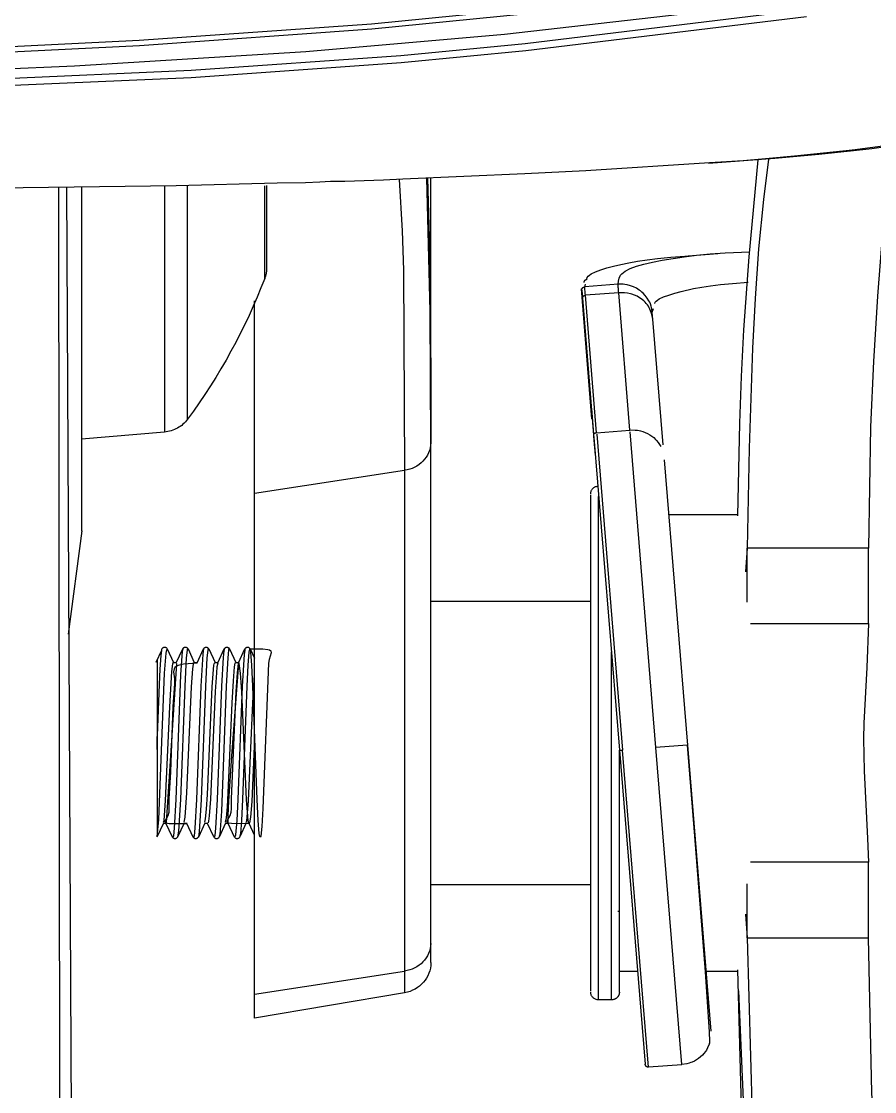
# Model space of a CAD drawing. Header units: inches. Extents: x 5931 to 10048, y 0 to 3185.
# Drawn here: x 7224.51 to 7226.614, y 921.359 to 924 of the extents above; entities that cross this region are included whole.
import ezdxf

# ---------------------------------------------------------------- set-up
doc = ezdxf.new("R2010")
doc.units = ezdxf.units.IN
doc.header["$LTSCALE"] = 48
doc.header["$MEASUREMENT"] = 0
doc.linetypes.add('DASHDOT2', pattern=[0.5, 0.25, -0.125, 0, -0.125])
for name, color, linetype in [('A-Eqpm-NIC', 8, 'DASHDOT2'), ('A-Flor-Case-Full Height', 8, 'Continuous'), ('A-Flor-Pattern', 8, 'Continuous')]:
    doc.layers.add(name, color=color, linetype=linetype)

# ---------------------------------------------------------------- blocks, each defined once
blk = doc.blocks.new('Precor_r815')
for p, q in [((-3.708, 19.9029), (-3.708, 20.6756)), ((-3.3022, 20.6558), (-3.3022, 20.4446)), ((-3.2973, 20.6553), (-3.2973, 20.4173)), ((-3.1069, 20.0559), (-3.1069, 20.6552)), ((-3.0495, 20.6544), (-3.0495, 20.0229)), ((-4.1706, 20.4024), (-4.0882, 20.3959)), ((-4.2001, 20.0277), (-4.1723, 20.3808)), ((-4.1723, 20.3808), (-4.0899, 20.3743)), ((-4.1177, 20.0213), (-4.0899, 20.3743)), ((-3.708, 20.0735), (-3.708, 19.9956)), ((-3.708, 18.7103), (-3.708, 19.9956)), ((-3.6429, 19.9248), (-3.2723, 19.8651)), ((-3.6429, 19.9248), (-3.6429, 18.6395)), ((-3.708, 19.0292), (-3.708, 19.9029)), ((-4.1227, 18.5656), (-4.1227, 19.8574)), ((-3.2723, 18.5798), (-3.2723, 19.8651)), ((-4.7893, 19.5313), (-4.7893, 19.7251)), ((-4.1542, 18.5656), (-4.1542, 19.4587)), ((-4.7893, 18.7251), (-4.7893, 18.9188)), ((-3.708, 18.6612), (-3.708, 18.7103)), ((-3.2723, 18.5798), (-3.6429, 18.6395)), ((-3.6429, 18.6395), (-3.6429, 18.5837)), ((-3.2723, 18.5183), (-3.2723, 18.5798))]:
    blk.add_line(p, q)
for points in [[(0, 20.9452), (-1.2601, 20.9538), (-2.4123, 20.9861), (-2.9878, 21.0157), (-3.5625, 21.0583), (-4.1376, 21.1175), (-4.7098, 21.1999)], [(-4.7082, 21.2111), (-4.1363, 21.1295), (-3.5616, 21.0701), (-2.9871, 21.028), (-2.4118, 20.9988), (-1.2599, 20.9671), (0, 20.9588)], [(0, 20.8598), (-1.0387, 20.8647), (-2.0774, 20.8862), (-3.1157, 20.9336), (-3.6345, 20.9718), (-3.9429, 21.0022), (-4.6367, 21.0901)], [(-4.6337, 21.1071), (-3.9413, 21.0193), (-3.6335, 20.9889), (-3.1157, 20.9509), (-2.0771, 20.9036), (-1.0387, 20.8823), (0, 20.8775)], [(-4.4256, 21.1073), (-3.8897, 21.0439), (-3.3988, 20.9993), (-2.827, 20.9623), (-2.2547, 20.9364), (-1.1095, 20.9092), (0, 20.903)], [(-5.2221, 20.8537), (-5.1964, 20.842), (-5.1649, 20.8307), (-5.0642, 20.801), (-5.0025, 20.7861), (-4.9226, 20.7712), (-4.8374, 20.7583), (-4.7503, 20.7464)], [(-5.1347, 20.8219), (-5.0868, 20.8063), (-5.0637, 20.7999), (-5.0152, 20.7884), (-4.9671, 20.7782), (-4.9181, 20.769), (-4.8614, 20.7594), (-4.7974, 20.7503), (-4.7447, 20.7438)], [(-4.8481, 20.7579), (-4.834, 20.6399), (-4.824, 20.537), (-4.8116, 20.3721), (-4.8017, 20.2045), (-4.7945, 20.0365), (-4.7893, 19.7251)], [(-4.7503, 20.7464), (-4.607, 20.7311), (-4.5347, 20.7242), (-4.48, 20.7197), (-4.3966, 20.7138)], [(-4.7503, 20.7464), (-4.7473, 20.7447), (-4.7443, 20.7439)], [(-4.7442, 20.7443), (-4.6671, 20.7352), (-4.5579, 20.725), (-4.3945, 20.7121)], [(-4.5427, 20.7237), (-4.53, 20.6199), (-4.5181, 20.4931), (-4.5094, 20.366), (-4.5031, 20.2387), (-4.4948, 19.982), (-4.4897, 19.7251)], [(-4.4663, 19.8079), (-4.4713, 20.0462), (-4.4754, 20.1653), (-4.4814, 20.2857), (-4.4948, 20.4727), (-4.517, 20.7217)], [(-4.3966, 20.7138), (-4.0909, 20.6934), (-3.9405, 20.6855), (-3.6386, 20.6722)], [(-3.6994, 20.6752), (-3.7044, 20.4927), (-3.707, 20.3559), (-3.708, 20.0735)], [(-3.708, 19.9956), (-3.7065, 20.3322), (-3.6983, 20.6751)], [(-3.6297, 20.6718), (-3.6372, 20.5394), (-3.6401, 20.4385), (-3.6429, 19.9248)], [(-3.6386, 20.6722), (-3.591, 20.6697), (-3.5433, 20.6676), (-3.4955, 20.6662), (-3.4596, 20.6659)], [(-3.4596, 20.6659), (-3.4334, 20.6644), (-3.3984, 20.6632), (-3.3286, 20.6618)], [(-3.3286, 20.6618), (-3.0784, 20.6554)], [(-3.0784, 20.6554), (-2.2579, 20.6431), (-1.5388, 20.6395)], [(-2.8475, 12.4744), (-2.8088, 20.6513)], [(-2.8447, 20.6518), (-2.845, 19.7685)], [(-2.7882, 20.6509), (-2.7965, 12.6439)], [(-4.1706, 20.4024), (-4.1714, 20.4103), (-4.1732, 20.418), (-4.1769, 20.4255), (-4.1799, 20.4292), (-4.1884, 20.4361), (-4.2005, 20.4426), (-4.2159, 20.4486), (-4.2343, 20.4542), (-4.2555, 20.4595), (-4.2793, 20.4643), (-4.3337, 20.4731), (-4.3642, 20.477), (-4.3979, 20.4804), (-4.4355, 20.4831), (-4.4959, 20.4858)], [(-4.3439, 20.4757), (-4.4175, 20.4815)], [(-4.0936, 20.4157), (-4.0947, 20.4201), (-4.0967, 20.4232), (-4.0998, 20.4261), (-4.1039, 20.429), (-4.1146, 20.4344), (-4.1278, 20.4395), (-4.1427, 20.4443), (-4.1592, 20.449), (-4.1772, 20.4534), (-4.1969, 20.4576), (-4.2185, 20.4616), (-4.2423, 20.4653), (-4.2685, 20.4686), (-4.3011, 20.4718), (-4.3471, 20.4752)], [(-4.2616, 20.3533), (-4.2626, 20.3561), (-4.2648, 20.3591), (-4.2681, 20.362), (-4.2724, 20.3647), (-4.2832, 20.3699), (-4.2963, 20.3748), (-4.3107, 20.3795), (-4.3264, 20.384), (-4.3573, 20.3913), (-4.3773, 20.3952), (-4.3993, 20.3987), (-4.4238, 20.4018), (-4.4532, 20.4047), (-4.4924, 20.4077)], [(-4.2553, 20.3305), (-4.2541, 20.3386), (-4.2533, 20.3426), (-4.2524, 20.3466), (-4.2504, 20.3524), (-4.2488, 20.3562), (-4.247, 20.3599), (-4.2428, 20.367), (-4.238, 20.3736), (-4.2325, 20.3797), (-4.2295, 20.3825), (-4.2264, 20.3852), (-4.2231, 20.3877), (-4.2162, 20.3921), (-4.2088, 20.3958), (-4.2012, 20.3988), (-4.1932, 20.401), (-4.1871, 20.402), (-4.183, 20.4024), (-4.1789, 20.4025), (-4.1706, 20.4024)], [(-4.1723, 20.3808), (-4.172, 20.3848), (-4.1718, 20.3883), (-4.1715, 20.3916), (-4.1713, 20.3945), (-4.1711, 20.397), (-4.1709, 20.3991), (-4.1708, 20.4009), (-4.1706, 20.4024)], [(-4.0933, 20.4149), (-4.0915, 20.414), (-4.0907, 20.4136), (-4.0899, 20.4132), (-4.0891, 20.4128), (-4.0884, 20.4123), (-4.0879, 20.4119), (-4.0876, 20.4117), (-4.0873, 20.4114), (-4.0871, 20.4111), (-4.0869, 20.4108), (-4.0868, 20.4105), (-4.0866, 20.4102), (-4.0865, 20.41), (-4.0865, 20.4097), (-4.0864, 20.4091), (-4.0863, 20.4085), (-4.0864, 20.4078), (-4.0864, 20.4072)], [(-4.0882, 20.3959), (-4.09, 20.4024)], [(-4.2566, 20.3132), (-4.2547, 20.3218), (-4.2525, 20.3302), (-4.2511, 20.3343), (-4.2495, 20.3383), (-4.2477, 20.3422), (-4.2456, 20.3459), (-4.2432, 20.3495), (-4.2405, 20.353), (-4.2376, 20.3563), (-4.2344, 20.3595), (-4.231, 20.3624), (-4.2274, 20.3652), (-4.2237, 20.3678), (-4.2176, 20.3715), (-4.2111, 20.3747), (-4.2044, 20.3772), (-4.201, 20.3781), (-4.194, 20.3795), (-4.1869, 20.3803), (-4.1723, 20.3808)], [(-4.1061, 20.0572), (-4.0802, 20.3907)], [(-4.0899, 20.3743), (-4.0896, 20.3783), (-4.0893, 20.3819), (-4.0891, 20.3851), (-4.0888, 20.388), (-4.0887, 20.3905), (-4.0885, 20.3927), (-4.0883, 20.3945), (-4.0882, 20.3959)], [(-4.0827, 20.3664), (-4.0827, 20.3672), (-4.0828, 20.368), (-4.083, 20.3688), (-4.0831, 20.3692), (-4.0833, 20.3697), (-4.0836, 20.3704), (-4.084, 20.371), (-4.0844, 20.3716), (-4.0847, 20.3719), (-4.0852, 20.3724), (-4.0858, 20.3728), (-4.0865, 20.3732), (-4.087, 20.3735), (-4.0874, 20.3736), (-4.0882, 20.3739), (-4.0891, 20.3741), (-4.0899, 20.3743)], [(-4.081, 20.3875), (-4.0811, 20.3883), (-4.0812, 20.3892), (-4.0813, 20.3901), (-4.0814, 20.3905), (-4.0815, 20.3909), (-4.0818, 20.3916), (-4.0822, 20.3922), (-4.0826, 20.3929), (-4.0829, 20.3932), (-4.0832, 20.3936), (-4.0835, 20.3938), (-4.0841, 20.3943), (-4.0848, 20.3947), (-4.0853, 20.395), (-4.0857, 20.3952), (-4.0865, 20.3954), (-4.0874, 20.3957), (-4.0882, 20.3959)], [(-4.081, 20.3874), (-4.0827, 20.3663)], [(-4.0827, 20.3664), (-4.1136, 19.9729)], [(-3.2723, 19.8651), (-3.2723, 20.3601)], [(-4.2553, 20.3305), (-4.2579, 20.34)], [(-4.2566, 20.3132), (-4.2553, 20.3304)], [(-4.2821, 19.9904), (-4.2566, 20.3132)], [(-4.1049, 20.0835), (-4.1144, 19.9632)], [(-4.1057, 20.073), (-4.1049, 20.084)], [(-4.2001, 20.0284), (-4.2125, 20.0281), (-4.2186, 20.0276), (-4.2232, 20.0269), (-4.2262, 20.0262), (-4.2321, 20.0244), (-4.2378, 20.0221), (-4.2434, 20.0193), (-4.2488, 20.0162), (-4.2539, 20.0127), (-4.2587, 20.0088), (-4.263, 20.0044), (-4.266, 20.001), (-4.2697, 19.996), (-4.2764, 19.9856)], [(-4.2642, 19.2134), (-4.2004, 20.0239)], [(-4.1177, 20.0213), (-4.2001, 20.0277)], [(-4.118, 20.0174), (-4.1818, 19.2069)], [(-4.1108, 20.0092), (-4.174, 19.2063)], [(-4.1104, 20.0124), (-4.1104, 20.0134), (-4.1105, 20.0144), (-4.1106, 20.0154), (-4.1107, 20.0159), (-4.1108, 20.0165), (-4.1111, 20.0173), (-4.1113, 20.0178), (-4.1117, 20.0185), (-4.112, 20.0189), (-4.1123, 20.0193), (-4.1126, 20.0196), (-4.1131, 20.0201), (-4.1135, 20.0204), (-4.1138, 20.0206), (-4.1141, 20.0208), (-4.1145, 20.021), (-4.115, 20.0212), (-4.1158, 20.0215), (-4.1167, 20.0218), (-4.1177, 20.022)], [(-4.1129, 19.9827), (-4.1105, 20.0129)], [(-3.0495, 20.0229), (-2.8449, 20.005)], [(-4.3427, 19.2196), (-4.2851, 19.9521)], [(-4.1031, 18.5881), (-4.1031, 19.8621)], [(-4.2961, 19.8117), (-4.4657, 19.8117)], [(-2.8453, 19.7694), (-2.8116, 19.5047)], [(-4.7893, 19.7251), (-4.4897, 19.7251)], [(-4.4895, 19.5863), (-4.4897, 19.7251)], [(-4.4897, 19.7251), (-4.4858, 19.6647)], [(-3.708, 19.5892), (-4.1031, 19.5892)], [(-4.7893, 19.5313), (-4.7856, 19.419), (-4.7781, 19.2762), (-4.7774, 19.2353), (-4.7787, 19.1536), (-4.7872, 18.9801), (-4.7893, 18.9188)], [(-4.4982, 19.5313), (-4.7893, 19.5313)], [(-3.2614, 19.4665), (-3.293, 19.4666), (-3.3048, 19.4653), (-3.309, 19.4641), (-3.3125, 19.4615), (-3.3132, 19.4565), (-3.3081, 19.4396), (-3.3065, 19.4298), (-3.293, 19.0572), (-3.2903, 19.0106), (-3.2877, 18.9859), (-3.2864, 18.9829), (-3.2854, 18.9846), (-3.2841, 18.9924), (-3.2815, 19.0257), (-3.2789, 19.0795), (-3.2684, 19.3706), (-3.2657, 19.4244), (-3.2631, 19.4578), (-3.2618, 19.4655), (-3.2608, 19.4673), (-3.2598, 19.4656), (-3.2585, 19.4578), (-3.2559, 19.4244), (-3.2533, 19.3706), (-3.2428, 19.0795), (-3.2401, 19.0259), (-3.2375, 18.9916), (-3.2362, 18.9858), (-3.2355, 18.9858)], [(-3.2614, 19.4666), (-3.2723, 19.4424)], [(-3.2486, 19.4666), (-3.2499, 19.4681), (-3.2505, 19.4689), (-3.2512, 19.4695), (-3.252, 19.4701), (-3.2524, 19.4703), (-3.2528, 19.4705), (-3.2532, 19.4707), (-3.2536, 19.4709), (-3.2541, 19.471), (-3.2546, 19.471), (-3.2551, 19.4711), (-3.2557, 19.471), (-3.2563, 19.4709), (-3.2568, 19.4708), (-3.2574, 19.4706), (-3.2579, 19.4703), (-3.2584, 19.47), (-3.2589, 19.4696), (-3.2593, 19.4692), (-3.2598, 19.4687), (-3.2606, 19.4677), (-3.2614, 19.4666)], [(-3.2489, 19.4647), (-3.248, 19.4633), (-3.2463, 19.4522), (-3.2417, 19.3707), (-3.2312, 19.0795), (-3.2285, 19.0258), (-3.2256, 18.9895), (-3.2241, 18.9847), (-3.2232, 18.985)], [(-3.2326, 19.4308), (-3.2486, 19.4667)], [(-3.2102, 19.4667), (-3.2258, 19.4318)], [(-3.1974, 19.4667), (-3.1987, 19.4682), (-3.1994, 19.469), (-3.2001, 19.4696), (-3.2008, 19.4702), (-3.2012, 19.4704), (-3.2016, 19.4706), (-3.202, 19.4708), (-3.2024, 19.471), (-3.2029, 19.4711), (-3.2034, 19.4711), (-3.204, 19.4712), (-3.2045, 19.4711), (-3.2051, 19.471), (-3.2056, 19.4709), (-3.2062, 19.4707), (-3.2067, 19.4704), (-3.2072, 19.4701), (-3.2077, 19.4697), (-3.2082, 19.4693), (-3.2086, 19.4688), (-3.2094, 19.4678), (-3.2102, 19.4667)], [(-3.2101, 19.4654), (-3.2091, 19.468), (-3.208, 19.4633), (-3.206, 19.4436), (-3.2021, 19.3706), (-3.1903, 19.0503), (-3.1862, 18.9898), (-3.1849, 18.9845), (-3.1845, 18.985)], [(-3.198, 19.4674), (-3.1964, 19.4617), (-3.1944, 19.4442), (-3.1905, 19.3706), (-3.18, 19.0795), (-3.1761, 19.0063), (-3.1741, 18.9871), (-3.1731, 18.9842), (-3.172, 18.9859)], [(-3.1815, 19.431), (-3.1976, 19.467)], [(-3.1591, 19.4666), (-3.1746, 19.4318)], [(-3.1462, 19.4666), (-3.1475, 19.4681), (-3.1482, 19.4689), (-3.1489, 19.4695), (-3.1496, 19.4701), (-3.15, 19.4703), (-3.1504, 19.4705), (-3.1508, 19.4707), (-3.1513, 19.4709), (-3.1517, 19.471), (-3.1523, 19.471), (-3.1528, 19.4711), (-3.1534, 19.471), (-3.1539, 19.4709), (-3.1545, 19.4708), (-3.155, 19.4706), (-3.1555, 19.4704), (-3.156, 19.47), (-3.1565, 19.4696), (-3.157, 19.4692), (-3.1574, 19.4687), (-3.1583, 19.4677), (-3.1591, 19.4666)], [(-3.1589, 19.4643), (-3.1578, 19.4668), (-3.1568, 19.4633), (-3.1548, 19.4437), (-3.1509, 19.3706), (-3.1404, 19.0795), (-3.1357, 18.997), (-3.1334, 18.9837)], [(-3.1463, 19.4665), (-3.1441, 19.4531), (-3.1393, 19.3706), (-3.1288, 19.0795), (-3.1249, 19.0064), (-3.1229, 18.9868), (-3.1219, 18.9833), (-3.1208, 18.9858)], [(-3.1302, 19.4307), (-3.1462, 19.4666)], [(-3.1079, 19.4666), (-3.1235, 19.4318)], [(-3.095, 19.4667), (-3.0956, 19.4675), (-3.0962, 19.4684), (-3.0968, 19.4691), (-3.0972, 19.4695), (-3.0978, 19.4699), (-3.0982, 19.4702), (-3.0987, 19.4705), (-3.0991, 19.4707), (-3.0996, 19.4708), (-3.1001, 19.471), (-3.1006, 19.471), (-3.1012, 19.4711), (-3.1017, 19.4711), (-3.1023, 19.4711), (-3.1028, 19.471), (-3.1033, 19.4708), (-3.1038, 19.4706), (-3.1043, 19.4704), (-3.1048, 19.4701), (-3.1051, 19.4699), (-3.1055, 19.4696), (-3.1059, 19.4691), (-3.1064, 19.4687), (-3.1071, 19.4677), (-3.1079, 19.4666)], [(-3.1077, 19.4643), (-3.1066, 19.4659), (-3.1056, 19.4631), (-3.1037, 19.4438), (-3.0997, 19.3706), (-3.0892, 19.0796), (-3.0846, 18.9983), (-3.082, 18.9842)], [(-3.0952, 19.4651), (-3.0948, 19.4656), (-3.0935, 19.4603), (-3.0894, 19.3999), (-3.0776, 19.0796), (-3.0737, 19.0066), (-3.0717, 18.9868), (-3.0706, 18.9821), (-3.0697, 18.9847)], [(-3.079, 19.4308), (-3.0951, 19.4667)], [(-3.0566, 19.4669), (-3.0723, 19.4318)], [(-3.0562, 19.4669), (-3.0571, 19.4656)], [(-3.0316, 18.9849), (-3.0336, 19.0016), (-3.0356, 19.0288), (-3.0501, 19.4039), (-3.0535, 19.4551), (-3.0552, 19.4643), (-3.0562, 19.4656), (-3.0571, 19.4656)], [(-3.0439, 19.4666), (-3.0444, 19.4674), (-3.0449, 19.4682), (-3.0455, 19.4689), (-3.046, 19.4694), (-3.0464, 19.4697), (-3.0468, 19.47), (-3.0472, 19.4703), (-3.0476, 19.4705), (-3.0481, 19.4707), (-3.0486, 19.4708), (-3.0491, 19.471), (-3.0499, 19.4711), (-3.0505, 19.4711), (-3.051, 19.4711), (-3.0515, 19.471), (-3.0521, 19.4709), (-3.0526, 19.4707), (-3.0531, 19.4704), (-3.0536, 19.4701), (-3.0541, 19.4698), (-3.0545, 19.4694), (-3.0549, 19.4689), (-3.0558, 19.468), (-3.0566, 19.4669)], [(-3.0431, 19.4621), (-3.0432, 19.4636), (-3.0434, 19.4649), (-3.0435, 19.4654), (-3.0436, 19.4658), (-3.0436, 19.466), (-3.0437, 19.4661), (-3.044, 19.4662), (-3.044, 19.4661)], [(-3.0291, 19.4324), (-3.0431, 19.4633)], [(-3.0316, 19.2221), (-3.0371, 19.3753), (-3.039, 19.4143), (-3.0413, 19.4492), (-3.0431, 19.4621)], [(-3.2723, 19.2372), (-3.2652, 19.0751), (-3.2622, 19.0346), (-3.26, 19.0201), (-3.2589, 19.0184), (-3.2579, 19.0201), (-3.2569, 19.025), (-3.2554, 19.0375), (-3.2525, 19.0802), (-3.2406, 19.3561), (-3.2376, 19.404), (-3.2347, 19.429), (-3.2334, 19.4318), (-3.2321, 19.4292), (-3.2292, 19.4047), (-3.2262, 19.3571), (-3.2142, 19.0812), (-3.2143, 19.0569), (-3.2136, 19.0468), (-3.2114, 19.0381), (-3.2038, 19.0241), (-3.2039, 19.0222), (-3.2068, 19.02), (-3.2151, 19.0187), (-3.2274, 19.0184), (-3.259, 19.0193)], [(-3.2255, 19.4318), (-3.233, 19.4318)], [(-3.2327, 19.429), (-3.2151, 19.1923), (-3.2077, 19.0754), (-3.2062, 19.0384), (-3.2067, 19.0198), (-3.2072, 19.0184), (-3.2078, 19.0184)], [(-3.2006, 19.0214), (-3.203, 19.033), (-3.2052, 19.0608), (-3.2081, 19.1157), (-3.2169, 19.3282), (-3.2199, 19.3847), (-3.2228, 19.4208), (-3.2243, 19.4296), (-3.2255, 19.4318)], [(-3.1743, 19.4318), (-3.1822, 19.4318)], [(-3.1817, 19.4295), (-3.1795, 19.4201), (-3.178, 19.4051), (-3.175, 19.357), (-3.1631, 19.0811), (-3.1602, 19.0381), (-3.1587, 19.0242), (-3.1576, 19.0196), (-3.1566, 19.0209)], [(-3.1494, 19.0214), (-3.1515, 19.03), (-3.1536, 19.0552), (-3.1559, 19.0931), (-3.1678, 19.369), (-3.1718, 19.4244), (-3.1726, 19.4285), (-3.1743, 19.4318)], [(-3.1231, 19.4318), (-3.1307, 19.4318)], [(-3.1303, 19.4296), (-3.0966, 19.4269), (-3.0838, 19.4237), (-3.079, 19.4215), (-3.0757, 19.4187), (-3.0737, 19.4154), (-3.0723, 19.4074), (-3.0741, 19.3893), (-3.0746, 19.3772), (-3.0706, 19.3183), (-3.0642, 19.1513), (-3.0606, 19.0812), (-3.0607, 19.0569), (-3.0601, 19.0468), (-3.0578, 19.0381), (-3.0502, 19.0242), (-3.0503, 19.0223), (-3.0532, 19.02), (-3.0616, 19.0186), (-3.0738, 19.0181), (-3.1054, 19.0184)], [(-3.0982, 19.0213), (-3.0995, 19.0257), (-3.1008, 19.0347), (-3.1049, 19.0967), (-3.1166, 19.3689), (-3.1199, 19.4156), (-3.1215, 19.4269), (-3.1223, 19.4308), (-3.1227, 19.4322), (-3.1231, 19.4318)], [(-3.0719, 19.4318), (-3.0795, 19.4318)], [(-3.0792, 19.4289), (-3.0542, 19.0209)], [(-3.0471, 19.0219), (-3.0476, 19.0221), (-3.0486, 19.0256), (-3.0526, 19.0777), (-3.0629, 19.3178), (-3.068, 19.4084), (-3.0704, 19.4283), (-3.0717, 19.4332), (-3.0719, 19.4318)], [(-3.0316, 19.4372), (-3.0316, 19.222)], [(-3.2518, 19.0216), (-3.2529, 19.025), (-3.2544, 19.0347), (-3.2573, 19.0761), (-3.2681, 19.3284), (-3.2723, 19.4003)], [(-3.0316, 19.2083), (-3.0316, 19.2417)], [(-4.4006, 18.4848), (-4.3427, 19.2196)], [(-4.3412, 19.2194), (-4.3594, 18.9861)], [(-4.3412, 19.2194), (-4.2642, 19.2134)], [(-4.3283, 18.3996), (-4.2642, 19.2134)], [(-4.1723, 19.227), (-4.174, 19.2063)], [(-3.0316, 19.222), (-3.0316, 18.9849)], [(-4.2459, 18.3928), (-4.1818, 19.2069)], [(-4.174, 19.2063), (-4.2374, 18.4002)], [(-4.174, 19.2063), (-4.1818, 19.2069)], [(-4.1739, 18.5853), (-4.1739, 19.2067)], [(-3.2723, 18.9879), (-3.2586, 19.0184)], [(-3.259, 19.0184), (-3.2514, 19.0184)], [(-3.252, 19.0196), (-3.2359, 18.9837)], [(-3.223, 18.9834), (-3.2074, 19.0184)], [(-3.2078, 19.0184), (-3.2003, 19.0184)], [(-3.2007, 19.0194), (-3.1847, 18.9835)], [(-3.1718, 18.9837), (-3.1563, 19.0184)], [(-3.1566, 19.0184), (-3.149, 19.0184)], [(-3.1495, 19.0195), (-3.1335, 18.9836)], [(-3.1207, 18.9834), (-3.1051, 19.0184)], [(-3.1054, 19.0184), (-3.0979, 19.0184)], [(-3.0983, 19.0194), (-3.0823, 18.9835)], [(-3.0694, 18.9836), (-3.0534, 19.0195)], [(-3.0542, 19.0184), (-3.0467, 19.0184)], [(-3.0472, 19.0194), (-3.031, 18.9833)], [(-4.3594, 18.9861), (-4.3857, 18.6378), (-4.3958, 18.4832), (-4.3965, 18.4589), (-4.396, 18.451)], [(-3.2358, 18.9835), (-3.2345, 18.982), (-3.2339, 18.9812), (-3.2332, 18.9806), (-3.2324, 18.98), (-3.2321, 18.9798), (-3.2317, 18.9796), (-3.2312, 18.9794), (-3.2308, 18.9792), (-3.2304, 18.9791), (-3.2298, 18.9791), (-3.2293, 18.979), (-3.2287, 18.9791), (-3.2282, 18.9792), (-3.2276, 18.9793), (-3.2271, 18.9795), (-3.2266, 18.9797), (-3.226, 18.9801), (-3.2256, 18.9804), (-3.2251, 18.9809), (-3.2246, 18.9813), (-3.2238, 18.9824), (-3.223, 18.9835)], [(-3.1847, 18.9835), (-3.1841, 18.9826), (-3.1835, 18.9818), (-3.1829, 18.981), (-3.1825, 18.9807), (-3.182, 18.9802), (-3.1815, 18.9799), (-3.1811, 18.9797), (-3.1806, 18.9795), (-3.1801, 18.9793), (-3.1796, 18.9792), (-3.1791, 18.9791), (-3.1786, 18.9791), (-3.178, 18.9791), (-3.1775, 18.9791), (-3.1769, 18.9792), (-3.1764, 18.9793), (-3.1759, 18.9795), (-3.1754, 18.9797), (-3.1749, 18.98), (-3.1747, 18.9802), (-3.1742, 18.9806), (-3.1738, 18.981), (-3.1734, 18.9815), (-3.1726, 18.9825), (-3.1718, 18.9835)], [(-3.1335, 18.9836), (-3.1322, 18.982), (-3.1315, 18.9813), (-3.1308, 18.9806), (-3.1301, 18.9801), (-3.1297, 18.9798), (-3.1293, 18.9796), (-3.1289, 18.9794), (-3.1284, 18.9793), (-3.128, 18.9792), (-3.1275, 18.9791), (-3.1269, 18.9791), (-3.1264, 18.9791), (-3.1258, 18.9792), (-3.1253, 18.9793), (-3.1247, 18.9795), (-3.1242, 18.9798), (-3.1237, 18.9801), (-3.1232, 18.9805), (-3.1227, 18.9809), (-3.1223, 18.9814), (-3.1214, 18.9824), (-3.1206, 18.9836)], [(-3.0823, 18.9835), (-3.081, 18.9819), (-3.0803, 18.9812), (-3.0796, 18.9805), (-3.0789, 18.98), (-3.0785, 18.9797), (-3.0781, 18.9795), (-3.0777, 18.9793), (-3.0773, 18.9792), (-3.0768, 18.9791), (-3.0763, 18.979), (-3.0757, 18.979), (-3.0752, 18.979), (-3.0746, 18.9791), (-3.0741, 18.9793), (-3.0735, 18.9795), (-3.073, 18.9797), (-3.0725, 18.98), (-3.072, 18.9804), (-3.0716, 18.9808), (-3.0711, 18.9813), (-3.0703, 18.9824), (-3.0695, 18.9835)], [(-4.7893, 18.9188), (-4.4982, 18.9188)], [(-4.4897, 18.7251), (-4.4895, 18.8638)], [(-4.1031, 18.8609), (-3.708, 18.8609)], [(-4.4858, 18.7854), (-4.4897, 18.7251)], [(-4.1739, 18.7923), (-4.1699, 18.7921)], [(-6.4987, 16.0491), (-6.2603, 16.057), (-6.0611, 16.0775), (-5.8641, 16.1119), (-5.767, 16.1353), (-5.6242, 16.1789), (-5.454, 16.2502), (-5.3699, 16.2965), (-5.2695, 16.3669), (-5.2223, 16.4087), (-5.1716, 16.465), (-5.1362, 16.5157), (-5.084, 16.6169), (-5.0537, 16.6919), (-5.0079, 16.8304), (-4.9374, 17.1137), (-4.9006, 17.3089), (-4.8453, 17.7048), (-4.81, 18.1016), (-4.7977, 18.3271), (-4.7893, 18.7251)], [(-4.4897, 18.7251), (-4.5033, 18.2115), (-4.5254, 17.8939), (-4.5817, 17.4072), (-4.632, 17.1127), (-4.6969, 16.8296), (-4.7418, 16.677), (-4.7955, 16.5298), (-4.8539, 16.4057), (-4.888, 16.3477), (-4.9551, 16.2566), (-5.0109, 16.1965), (-5.0837, 16.1318), (-5.1528, 16.0803), (-5.2416, 16.0243), (-5.3749, 15.9561), (-5.5649, 15.8827), (-5.7233, 15.8373), (-5.8918, 15.8008), (-6.0696, 15.774), (-6.3053, 15.7557), (-6.4987, 15.7495)], [(-4.4897, 18.7251), (-4.7893, 18.7251)], [(-6.4987, 15.7251), (-6.2454, 15.7333), (-6.0248, 15.7554), (-5.7695, 15.801), (-5.6439, 15.833), (-5.4988, 15.8797), (-5.2951, 15.9674), (-5.1974, 16.0221), (-5.066, 16.1148), (-4.9986, 16.1744), (-4.9292, 16.2493), (-4.8764, 16.3209), (-4.8308, 16.3971), (-4.7685, 16.5315), (-4.7133, 16.6846), (-4.6688, 16.8381), (-4.5998, 17.1511), (-4.5562, 17.4126), (-4.516, 17.7363), (-4.4934, 17.9844), (-4.4756, 18.29), (-4.4663, 18.6423)], [(-4.4657, 18.6385), (-4.3885, 18.6385)], [(-4.2187, 18.6385), (-4.1739, 18.6385)], [(-4.4679, 18.5886), (-4.4929, 17.9984), (-4.5166, 17.7228), (-4.5493, 17.4568), (-4.5919, 17.1923), (-4.6462, 16.9311), (-4.7145, 16.6807), (-4.7576, 16.5583), (-4.8209, 16.4168), (-4.8656, 16.3384), (-4.9609, 16.2131), (-5.0249, 16.1497), (-5.1683, 16.0405), (-5.2831, 15.9736), (-5.3771, 15.9283), (-5.5728, 15.8543), (-5.7747, 15.7999), (-5.9657, 15.7634), (-6.2071, 15.7367), (-6.4987, 15.7251)], [(-3.6429, 18.5837), (-3.2723, 18.5183)], [(-4.1542, 18.5656), (-4.1227, 18.5656)], [(-4.397, 18.4536), (-4.392, 18.4423), (-4.3891, 18.4368), (-4.3867, 18.4329), (-4.383, 18.428), (-4.3789, 18.4234), (-4.3744, 18.4191), (-4.3696, 18.4152), (-4.3645, 18.4116), (-4.3592, 18.4084), (-4.3537, 18.4057), (-4.3508, 18.4046), (-4.3464, 18.4032), (-4.3405, 18.4016), (-4.3283, 18.3994)], [(-4.3283, 18.3991), (-4.2459, 18.3927)], [(-4.2459, 18.3929), (-4.245, 18.393), (-4.2441, 18.3931), (-4.2433, 18.3932), (-4.2428, 18.3934), (-4.2423, 18.3935), (-4.2416, 18.3938), (-4.2409, 18.3942), (-4.2403, 18.3947), (-4.24, 18.3949), (-4.2395, 18.3955), (-4.239, 18.3961), (-4.2386, 18.3967), (-4.2383, 18.3972), (-4.2381, 18.3976), (-4.2378, 18.3985), (-4.2376, 18.3993), (-4.2374, 18.4002)]]:
    blk.add_lwpolyline(points)
for centre, radius, start, end in [((-3.2235, 20.4446), 0.0787, 180, 200.2831), ((-1.8303, 20.9595), 1.564, 200.2831, 215.2908), ((-3.0426, 20.1014), 0.0787, 215.2908, 265), ((-3.6339, 19.9984), 0.0741, 182.1398, 263.0332), ((-4.1227, 19.8648), 0.0197, 359.9998, 83.8888), ((-3.6339, 18.7131), 0.0741, 182.1399, 263.0331), ((-3.6293, 18.6612), 0.0787, 180, 260), ((-4.1542, 18.5853), 0.0197, 179.9998, 270), ((-4.1227, 18.5853), 0.0197, 270, 360)]:
    blk.add_arc(centre, radius, start, end)
blk = doc.blocks.new('floor pattern 1st floor')
at = {"layer": 'A-Flor-Pattern'}
h = blk.add_hatch(dxfattribs=at)
h.set_pattern_fill('WOODS_BOARD_WIDE', color=256, scale=3, pattern_type=2)
h.set_pattern_definition([(0, (2343, 1229.155), (0, 6), []), (90, (2343, 1229.155), (-12, 12), [6, -42]), (90, (2367, 1235.155), (-12, 12), [6, -42])])
edge = h.paths.add_edge_path(flags=16)
edge.add_line((2149.545, 1020.6322), (2161.545, 1020.6322))
edge.add_ellipse((2161.545, 1015.6322), major_axis=(-3.5355, -3.5355), ratio=1, start_angle=135, end_angle=225, ccw=False)
edge.add_line((2166.545, 1015.6322), (2166.545, 984.6322))
edge.add_ellipse((2161.545, 984.6322), major_axis=(3.5355, -3.5355), ratio=1, start_angle=315, end_angle=405, ccw=False)
edge.add_line((2161.545, 979.6322), (2156.545, 979.6322))
edge.add_line((2156.545, 979.6322), (2156.545, 955.6322))
edge.add_line((2156.545, 955.6322), (2147.545, 955.6322))
edge.add_line((2147.545, 955.6322), (2126.545, 955.6322))
edge.add_line((2126.545, 955.6322), (2126.545, 995.431))
edge.add_line((2126.545, 995.431), (2126.545, 1010.6322))
edge.add_line((2126.545, 1010.6322), (2144.545, 1010.6322))
edge.add_line((2144.545, 1010.6322), (2144.545, 1015.6322))
edge.add_ellipse((2148.7432, 1016.4341), major_axis=(3.1948, 3.1948), ratio=0.85373, start_angle=38.5071, end_angle=141.4929, ccw=False)
edge = h.paths.add_edge_path(flags=16)
edge.add_ellipse((2192.3469, 952.4341), major_axis=(-3.1924, 3.1924), ratio=0.855373, start_angle=218.4535, end_angle=321.5465, ccw=False)
edge.add_line((2196.545, 951.6322), (2196.5315, 920.2652))
edge.add_ellipse((2191.545, 920.6322), major_axis=(-3.5355, -3.5355), ratio=1, start_angle=45, end_angle=130.7903, ccw=False)
edge.add_line((2191.545, 915.6322), (2186.7141, 915.6322))
edge.add_line((2186.7141, 915.6322), (2186.545, 891.6322))
edge.add_line((2186.545, 891.6322), (2177.545, 891.6322))
edge.add_line((2177.545, 891.6322), (2156.545, 891.6322))
edge.add_line((2156.545, 891.6322), (2156.545, 931.431))
edge.add_line((2156.545, 931.431), (2156.545, 946.6322))
edge.add_line((2156.545, 946.6322), (2174.545, 946.6322))
edge.add_line((2174.545, 946.6322), (2174.545, 951.6322))
edge.add_ellipse((2179.545, 951.6322), major_axis=(3.5355, -3.5355), ratio=1, start_angle=135, end_angle=225, ccw=False)
edge.add_line((2179.545, 956.6322), (2191.545, 956.6322))
edge = h.paths.add_edge_path(flags=16)
edge.add_ellipse((2066.3997, 1141.2807), major_axis=(0, 0.0156), ratio=1, start_angle=270, end_angle=337.7307)
edge.add_line((2066.4056, 1141.2951), (2066.4056, 1141.2867))
edge.add_line((2066.4056, 1141.2867), (2066.4056, 1140.7527))
edge.add_line((2066.4056, 1140.7527), (2066.3997, 1140.7527))
edge.add_line((2066.3997, 1140.7527), (2066.3997, 1140.7072))
edge.add_line((2066.3997, 1140.7072), (2049.1278, 1140.7072))
edge.add_line((2049.1278, 1140.7072), (2045.1001, 1140.7072))
edge.add_line((2045.1001, 1140.7072), (2032.7596, 1140.7072))
edge.add_line((2032.7596, 1140.7072), (2030.3778, 1140.7072))
edge.add_line((2030.3778, 1140.7072), (2028.0028, 1140.7072))
edge.add_line((2028.0028, 1140.7072), (2028.0028, 1140.7527))
edge.add_line((2028.0028, 1140.7527), (2027.9969, 1140.7527))
edge.add_line((2027.9969, 1140.7527), (2027.9969, 1141.2867))
edge.add_line((2027.9969, 1141.2867), (2027.9969, 1141.2951))
edge.add_ellipse((2028.0028, 1141.2807), major_axis=(0, 0.0156), ratio=1, start_angle=22.2693, end_angle=90)
edge.add_line((2027.9872, 1141.2807), (2027.9872, 1140.7072))
edge.add_line((2027.9872, 1140.7072), (2027.9513, 1140.7072))
edge.add_line((2027.9513, 1140.7072), (2027.9513, 1141.2807))
edge.add_line((2027.9513, 1141.2807), (2027.9513, 1141.2867))
edge.add_ellipse((2027.9968, 1141.2867), major_axis=(0.0455, 0), ratio=1, start_angle=90, end_angle=180, ccw=False)
edge.add_line((2027.9968, 1141.3322), (2027.9969, 1141.3322))
edge.add_line((2027.9969, 1141.3322), (2028.0028, 1141.3322))
edge.add_line((2028.0028, 1141.3322), (2033.8793, 1141.3322))
edge.add_line((2033.8793, 1141.3322), (2033.8793, 1141.9057))
edge.add_ellipse((2033.9308, 1141.9057), major_axis=(0.0515, 0), ratio=1, start_angle=90, end_angle=180, ccw=False)
edge.add_line((2033.9308, 1141.9572), (2036.1293, 1141.9572))
edge.add_line((2036.1293, 1141.9572), (2036.1293, 1145.9295))
edge.add_ellipse((2037.8793, 1152.7072), major_axis=(7, 0), ratio=1, start_angle=180, end_angle=255.52249, ccw=False)
edge.add_ellipse((2037.8793, 1152.7072), major_axis=(7, 0), ratio=1, start_angle=0, end_angle=180, ccw=False)
edge.add_ellipse((2037.8793, 1152.7072), major_axis=(7, 0), ratio=1, start_angle=284.47751, end_angle=360, ccw=False)
edge.add_line((2039.6293, 1145.9295), (2039.6293, 1141.9572))
edge.add_line((2039.6293, 1141.9572), (2041.8278, 1141.9572))
edge.add_ellipse((2041.8278, 1141.9057), major_axis=(0.0515, 0), ratio=1, start_angle=360, end_angle=450, ccw=False)
edge.add_line((2041.8793, 1141.9057), (2041.8793, 1141.3322))
edge.add_line((2041.8793, 1141.3322), (2052.5763, 1141.3322))
edge.add_line((2052.5763, 1141.3322), (2052.5763, 1141.9057))
edge.add_ellipse((2052.6278, 1141.9057), major_axis=(0.0515, 0), ratio=1, start_angle=90, end_angle=180, ccw=False)
edge.add_line((2052.6278, 1141.9572), (2054.8263, 1141.9572))
edge.add_line((2054.8263, 1141.9572), (2054.8263, 1145.9295))
edge.add_ellipse((2056.5763, 1152.7072), major_axis=(7, 0), ratio=1, start_angle=180, end_angle=255.52249, ccw=False)
edge.add_ellipse((2056.5763, 1152.7072), major_axis=(7, 0), ratio=1, start_angle=0, end_angle=180, ccw=False)
edge.add_ellipse((2056.5763, 1152.7072), major_axis=(7, 0), ratio=1, start_angle=284.47751, end_angle=360, ccw=False)
edge.add_line((2058.3263, 1145.9295), (2058.3263, 1141.9572))
edge.add_line((2058.3263, 1141.9572), (2060.5248, 1141.9572))
edge.add_ellipse((2060.5248, 1141.9057), major_axis=(0.0515, 0), ratio=1, start_angle=360, end_angle=450, ccw=False)
edge.add_line((2060.5763, 1141.9057), (2060.5763, 1141.3322))
edge.add_line((2060.5763, 1141.3322), (2066.3997, 1141.3322))
edge.add_line((2066.3997, 1141.3322), (2066.4056, 1141.3322))
edge.add_line((2066.4056, 1141.3322), (2066.4057, 1141.3322))
edge.add_ellipse((2066.4057, 1141.2867), major_axis=(0.0455, 0), ratio=1, start_angle=360, end_angle=450, ccw=False)
edge.add_line((2066.4513, 1141.2867), (2066.4513, 1141.2807))
edge.add_line((2066.4513, 1141.2807), (2066.4513, 1140.7072))
edge.add_line((2066.4513, 1140.7072), (2066.4154, 1140.7072))
edge.add_line((2066.4154, 1140.7072), (2066.4154, 1141.2807))
edge = h.paths.add_edge_path(flags=16)
edge.add_ellipse((2444.8292, 1074.381), major_axis=(-118.2279, -0.0387), ratio=0.67080297, start_angle=0, end_angle=360)
h.paths.add_polyline_path([(2248.8, 1035.4972), (2231.2, 1035.4972), (2231.2, 1051.0172), (2248.8, 1051.0172)], flags=16)
h.paths.add_polyline_path([(2082.295, 971.0822), (2080.545, 971.0822), (2080.545, 1020.6322), (2082.295, 1020.6322)], flags=16)
h.paths.add_polyline_path([(2176.17, 1088.7072), (2128.17, 1088.7072), (2128.17, 1056.7072), (2176.17, 1056.7072)], flags=16)
h.paths.add_polyline_path([(2082.795, 1013.3525), (2084.545, 1013.3525), (2084.545, 889.6322), (2082.795, 889.6322)], flags=16)
h.paths.add_polyline_path([(2647.161, 890.6322), (2647.911, 890.6322), (2647.911, 885.0072), (2647.161, 885.0072)], flags=17)
h.paths.add_polyline_path([(2904.9508, 1517.4972), (2903.2, 1517.4972), (2903.2, 1603.9407), (2838.3795, 1603.9407), (2838.3795, 1227.955), (2473.75, 1227.955), (2473.75, 1224.7937), (2343.75, 1224.7937), (2343.75, 1227.955), (2248.295, 1227.955), (2248.295, 1213.6322), (2077.625, 1213.6322), (2077.625, 1355.1322), (2019.625, 1355.1322), (2019.625, 1232.0072), (2025.81, 1232.0072), (2025.81, 1213.6322), (2006.19, 1213.6322), (2006.19, 1226.7572), (1903.615, 1226.7572), (1903.615, 1213.6322), (1889.75, 1213.6322), (1889.75, 1212.8822), (1884.25, 1212.8822), (1884.25, 1252.7572), (1889.75, 1252.7572), (1889.75, 1252.0072), (1902, 1252.0072), (1902, 1420.0072), (1885.75, 1420.0072), (1885.75, 1438.0072), (1751.625, 1438.0072), (1751.625, 1252.7572), (1758.31, 1252.7572), (1758.31, 1212.8822), (1756.81, 1212.8822), (1756.81, 1173.2572), (1347.75, 1173.2572), (1347.75, 1179.2572), (1414.74, 1179.2572), (1414.74, 1233.5072), (1410.74, 1233.5072), (1410.74, 1240.2491), (1356.74, 1240.2491), (1356.74, 1233.5072), (1269.125, 1233.5072), (1269.125, 1173.2572), (980.455, 1173.2572), (980.455, 1209.2072), (835.81, 1209.2072), (835.81, 1173.2572), (707.3769, 1173.2572), (707.3769, 1113.2572), (1275.75, 1113.2572), (1275.75, 1101.2572), (1347.75, 1101.2572), (1347.75, 1113.2572), (1800.625, 1113.2572), (1800.625, 1077.2572), (1858.625, 1077.2572), (1858.625, 1113.2572), (1885.75, 1113.2572), (1885.75, 1158.4572), (2017.2013, 1158.4572), (2017.2013, 1140.7072), (2077.2013, 1140.7072), (2077.2013, 1158.4572), (2176.17, 1158.4572), (2176.17, 1129.5822), (2082.0763, 1129.5822), (2082.0763, 1127.4572), (2027.085, 1127.4572), (2027.085, 1061.4572), (2086.795, 1061.4572), (2086.795, 1056.5822), (2024.71, 1056.5822), (2024.71, 987.1322), (2072.795, 987.1322), (2072.795, 1017.7275), (2080.045, 1017.7275), (2080.045, 890.6322), (2059.8097, 890.6322), (2059.8097, 885.0074), (2386.0006, 885.0072), (2386.0183, 985.8914), (2427.0059, 985.8914), (2427.0059, 986.5101), (2501.0306, 986.5101), (2501.0306, 985.8914), (2542.0183, 985.8914), (2542.0183, 885.0072), (2647.161, 885.0072), (2647.161, 1054.5072), (2790.9145, 1054.5072), (2790.9145, 1108.5072), (2664.9294, 1108.5072), (2664.9294, 1114.5072), (2881.955, 1114.5072), (2881.955, 1158.6276), (2917.955, 1158.6276), (2917.955, 1114.5072), (2978.205, 1114.5072), (2978.205, 1227.955), (2920.8649, 1227.955), (2920.865, 1226.455), (2902.77, 1226.4529), (2902.77, 1231.7029), (2891.52, 1231.7029), (2891.52, 1397.6448), (2882.27, 1397.6448), (2882.27, 1453.0572), (2891.5194, 1453.056), (2902.77, 1453.056), (2902.77, 1457.9972), (2921.23, 1457.9972), (2921.23, 1455.9322), (2978.205, 1455.9322), (2978.205, 1516.5323), (2962.2, 1516.5323), (2962.2, 1517.4972)])
h = blk.add_hatch(dxfattribs=at)
h.set_pattern_fill('NET', color=256, scale=144)
h.set_pattern_definition([(0, (3055.871, 1522.532), (0, 18), []), (90, (3055.871, 1522.532), (-18, 1e-15), [])])
h.paths.add_polyline_path([(1124.625, 1107.2572), (1124.625, 1053.9672), (1130.31, 1053.9672), (1130.31, 1032.5472), (1124.625, 1032.5472), (1124.625, 894.1322), (1128.5, 894.1322), (1128.5006, 893.1322), (1559.51, 893.1322), (1559.51, 893.8393), (1559.51, 895.5573), (1559.385, 1107.2572), (1353.75, 1107.2572), (1353.75, 1095.2572), (1269.75, 1095.2572), (1269.75, 1107.2572)])

msp = doc.modelspace()

# ---------------------------------------------------------------- block references
at = {"layer": 'A-Eqpm-NIC', "xscale": -0.9981457892836261, "yscale": 0.9613000631475188}
msp.add_blockref('Precor_r815', (7221.8187, 903.7386), dxfattribs=at)
at = {"layer": 'A-Flor-Case-Full Height'}
msp.add_blockref('floor pattern 1st floor', (6000, 0), dxfattribs=at)

doc.saveas('drawing.dxf')
